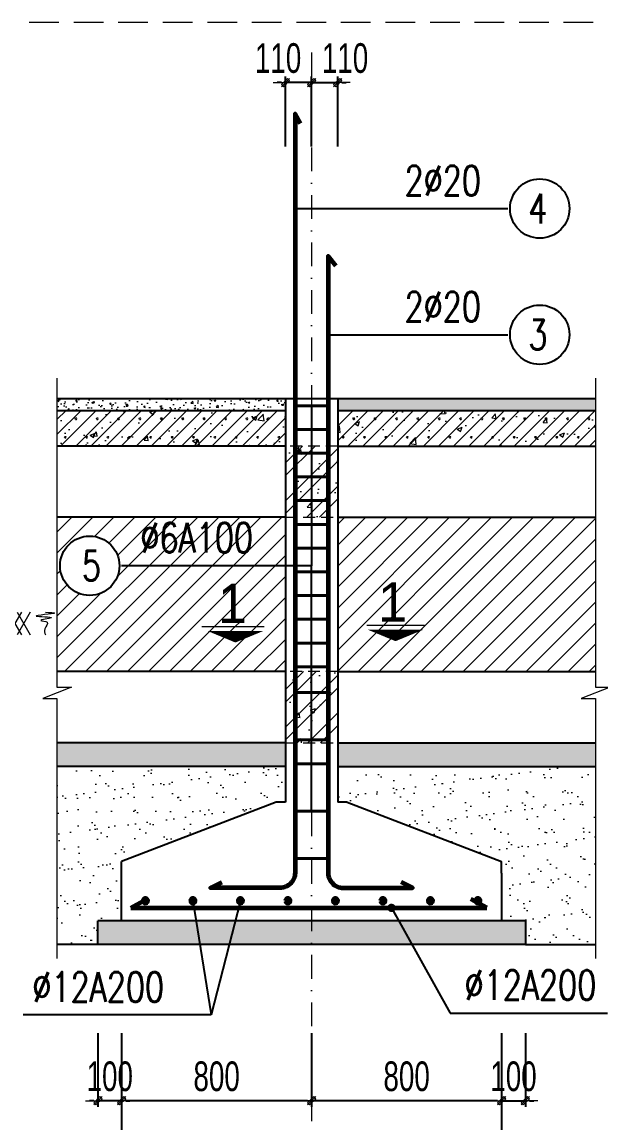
# Model space of a CAD drawing. Header units: millimetres. Extents: x -178395 to 493851, y -561170 to -280028.
# Drawn here: x -52605 to -50167, y -461888 to -457249 of the extents above; entities that cross this region are included whole.
import ezdxf
from ezdxf.enums import TextEntityAlignment as Align

# ---------------------------------------------------------------- set-up
doc = ezdxf.new("R2010")
doc.units = ezdxf.units.MM
doc.header["$MEASUREMENT"] = 0
doc.header["$PDMODE"] = 32
doc.linetypes.add('DASHDOT', pattern=[1, 0.5, -0.25, 0, -0.25])
doc.linetypes.add('HIDDEN', pattern=[0.375, 0.25, -0.125])
doc.layers.get('Defpoints').update_dxf_attribs({"color": 1})
for name, color, linetype, lineweight in [('LC Dim', 8, 'Continuous', 18), ('LC Hatch', 252, 'Continuous', 9), ('LC Khac', 4, 'Continuous', 9), ('LC MANH DUT', 35, 'HIDDEN', 5), ('LC Net dam2', 6, 'Continuous', 40), ('LC Net dam3', 1, 'Continuous', 60), ('LC Net manh', 133, 'Continuous', 5), ('LC Net thay', 63, 'Continuous', 25), ('LC Net truc', 79, 'DASHDOT', 13), ('LC Text2', 7, 'Continuous', 25)]:
    doc.layers.add(name, color=color, linetype=linetype, lineweight=lineweight)
doc.styles.add('HOATBIF', font='hoatbif.shx', dxfattribs={"width": 0.7})
doc.styles.add('LC 1', font='VHAVANB.TTF')
doc.styles.add('LC 3', font='vnsimli.shx', dxfattribs={"width": 0.75})
doc.dimstyles.new('1-100(1-50)', dxfattribs={"dimscale": 50, "dimtxt": 2.5, "dimasz": 0.35, "dimexe": 0.5, "dimexo": 0, "dimgap": 0.8, "dimtad": 1, "dimdec": 0, "dimzin": 0, "dimdsep": 46, "dimtxsty": 'HOATBIF', "dimblk1": 'DOT', "dimblk2": 'DOT', "dimsah": 1, "dimcen": -1, "dimdle": 1, "dimclrd": 256, "dimclre": 256, "dimclrt": 4, "dimadec": 3, "dimazin": 2, "dimtfac": 0.333333, "dimtdec": 0, "dimtix": 1, "dimtmove": 2, "dimatfit": 3, "dimldrblk": 'DOT', "dimfxl": 1, "dimtvp": 0.833333, "dimtolj": 1, "dimtzin": 0, "dimarcsym": 0})
pattern_1 = [(50, (-3e-10, -3e-10), (215.178055, -18.82564), [22.5, -247.5]), (355, (-3e-10, -3e-10), (-41.6254, 225.65764), [18, -198]), (100.4514, (17.93, -1.57), (173.55281, 206.83186), [19.12206, -210.34263]), (46.1842, (-3e-10, 60), (320.17231, -49.6557), [33.75, -371.25]), (96.6356, (26.68, 55.86), (280.39881, 292.23536), [28.68309, -315.5139]), (351.1842, (-3e-10, 60), (280.39858, 292.23558), [27, -297]), (21, (30, 45), (179.072116, -120.78567), [22.5, -247.5]), (326, (30, 45), (72.9946, 217.54501), [18, -198]), (71.4514, (44.92, 34.93), (252.06679, 96.75915), [19.12206, -210.34263]), (37.5, (-3e-10, -3e-10), (3.647957, 99.868156), [0, -195.6, 0, -201, 0, -198.75]), (7.5, (-3e-10, -3e-10), (78.92086, 118.323514), [0, -114.6, 0, -191.1, 0, -75.75]), (327.5, (-66.9, -3e-10), (160.146731, -6.766462), [0, -75, 0, -234, 0, -310.5]), (317.5, (-96.9, -3e-10), (174.95585, 30.031495), [0, -97.5, 0, -155.4, 0, -220.5]), (45, (-3e-10, -3e-10), (-79.549513, 79.549513), []), (45, (53.03, -3e-10), (-79.549513, 79.549513), [])]
pattern_2 = [(50, (-166064.316, -372009.73), (71.726018, -6.275213), [7.5, -82.5]), (355, (-166064.316, -372009.73), (-13.875133, 75.219213), [6, -66]), (100.4514, (-166058.34, -372010.25), (57.850938, 68.943954), [6.37402, -70.11421]), (46.1842, (-166064.32, -371989.73), (106.724105, -16.5519), [11.25, -123.75]), (96.6356, (-166055.42, -371991.11), (93.46627, 97.41179), [9.56103, -105.1713]), (351.1842, (-166064.32, -371989.73), (93.466195, 97.41186), [9, -99]), (21, (-166054.316, -371994.73), (59.690705, -40.26189), [7.5, -82.5]), (326, (-166054.316, -371994.73), (24.331533, 72.515005), [6, -66]), (71.4514, (-166049.34, -371998.08), (84.022263, 32.25305), [6.37402, -70.11421]), (37.5, (-166064.316, -372009.727), (1.2159855, 33.2893854), [0, -65.2, 0, -67, 0, -66.25]), (7.5, (-166064.316, -372009.727), (26.306954, 39.441171), [0, -38.2, 0, -63.7, 0, -25.25]), (327.5, (-166086.616, -372009.727), (53.3822436, -2.255487), [0, -25, 0, -78, 0, -103.5]), (317.5, (-166096.616, -372009.727), (58.318617, 10.010498), [0, -32.5, 0, -51.8, 0, -73.5])]

# ---------------------------------------------------------------- blocks, each defined once
blk = doc.blocks.new('DOT')
at = {"layer": 'LC Dim'}
blk.add_line((-3, 0), (3, 0), dxfattribs=at)
at = {"layer": 'LC Dim', "color": 4}
blk.add_line((-1, -1), (1, 1), dxfattribs=at)
blk.add_lwpolyline([(0.5, 1), (-1, -0.5), (-0.5, -1), (1, 0.5)], close=True, dxfattribs=at)
blk = doc.blocks.new('*D277')
at = {"layer": 'Defpoints', "color": 0, "ltscale": 2, "transparency": 16777216}
for p in [(-51385.7, -461510.1), (-50585.7, -461510.1), (-51385.7, -461794.7)]:
    blk.add_point(p, dxfattribs=at)
at = {"layer": 'LC Dim', "lineweight": -2, "ltscale": 2, "transparency": 16777216}
for p, q in [((-51385.7, -461510.1), (-51385.7, -461819.7)), ((-50585.7, -461510.1), (-50585.7, -461819.7)), ((-50603.2, -461794.7), (-51368.2, -461794.7))]:
    blk.add_line(p, q, dxfattribs=at)
at = {"layer": 'LC Dim', "lineweight": -2, "ltscale": 2, "transparency": 16777216, "xscale": 17.5, "yscale": 17.5, "zscale": 17.5, "rotation": 180}
blk.add_blockref('DOT', (-51385.7, -461794.7), dxfattribs=at)
at = {"layer": 'LC Dim', "lineweight": -2, "ltscale": 2, "transparency": 16777216, "xscale": 17.5, "yscale": 17.5, "zscale": 17.5}
blk.add_blockref('DOT', (-50585.7, -461794.7), dxfattribs=at)
at = {"layer": 'LC Dim', "color": 4, "ltscale": 2, "transparency": 16777216, "insert": (-50985.7, -461692.2), "char_height": 125, "attachment_point": 5, "style": 'HOATBIF'}
blk.add_mtext('\\A1;800', dxfattribs=at)
blk = doc.blocks.new('_Dot')
at = {"color": 0, "linetype": 'ByBlock', "lineweight": -2}
blk.add_line((-0.5, 0), (-1, 0), dxfattribs=at)
at = {"color": 0, "linetype": 'ByBlock', "const_width": 0.5}
blk.add_lwpolyline([(-0.25, 0, 1), (0.25, 0, 1)], format="xyb", close=True, dxfattribs=at)
blk = doc.blocks.new('*D278')
at = {"layer": 'Defpoints', "color": 0, "ltscale": 2, "transparency": 16777216}
for p in [(-52185.7, -461510.1), (-51385.7, -461510.1), (-52185.7, -461794.7)]:
    blk.add_point(p, dxfattribs=at)
at = {"layer": 'LC Dim', "lineweight": -2, "ltscale": 2, "transparency": 16777216}
for p, q in [((-52185.7, -461510.1), (-52185.7, -461819.7)), ((-51385.7, -461510.1), (-51385.7, -461819.7)), ((-51403.2, -461794.7), (-52168.2, -461794.7))]:
    blk.add_line(p, q, dxfattribs=at)
at = {"layer": 'LC Dim', "lineweight": -2, "ltscale": 2, "transparency": 16777216, "xscale": 17.5, "yscale": 17.5, "zscale": 17.5, "rotation": 180}
blk.add_blockref('DOT', (-52185.7, -461794.7), dxfattribs=at)
at = {"layer": 'LC Dim', "lineweight": -2, "ltscale": 2, "transparency": 16777216, "xscale": 17.5, "yscale": 17.5, "zscale": 17.5}
blk.add_blockref('DOT', (-51385.7, -461794.7), dxfattribs=at)
at = {"layer": 'LC Dim', "color": 4, "ltscale": 2, "transparency": 16777216, "insert": (-51785.7, -461692.2), "char_height": 125, "attachment_point": 5, "style": 'HOATBIF'}
blk.add_mtext('\\A1;800', dxfattribs=at)
blk = doc.blocks.new('*D279')
at = {"layer": 'Defpoints', "color": 0, "ltscale": 2, "transparency": 16777216}
for p in [(-52185.7, -461510.1), (-50585.7, -461510.1), (-52185.7, -462107.2)]:
    blk.add_point(p, dxfattribs=at)
at = {"layer": 'LC Dim', "lineweight": -2, "ltscale": 2, "transparency": 16777216}
for p, q in [((-52185.7, -461510.1), (-52185.7, -462132.2)), ((-50585.7, -461510.1), (-50585.7, -462132.2)), ((-50603.2, -462107.2), (-52168.2, -462107.2))]:
    blk.add_line(p, q, dxfattribs=at)
at = {"layer": 'LC Dim', "lineweight": -2, "ltscale": 2, "transparency": 16777216, "xscale": 17.5, "yscale": 17.5, "zscale": 17.5, "rotation": 180}
blk.add_blockref('DOT', (-52185.7, -462107.2), dxfattribs=at)
at = {"layer": 'LC Dim', "lineweight": -2, "ltscale": 2, "transparency": 16777216, "xscale": 17.5, "yscale": 17.5, "zscale": 17.5}
blk.add_blockref('DOT', (-50585.7, -462107.2), dxfattribs=at)
at = {"layer": 'LC Dim', "color": 4, "ltscale": 2, "transparency": 16777216, "insert": (-51385.7, -462004.7), "char_height": 125, "attachment_point": 5, "style": 'HOATBIF'}
blk.add_mtext('\\A1;1600', dxfattribs=at)
blk = doc.blocks.new('*D280')
at = {"layer": 'Defpoints', "color": 0, "ltscale": 2, "transparency": 16777216}
for p in [(-50585.7, -461510.1), (-50485.7, -461510.1), (-50485.7, -461794.7)]:
    blk.add_point(p, dxfattribs=at)
at = {"layer": 'LC Dim', "lineweight": -2, "ltscale": 2, "transparency": 16777216}
for p, q in [((-50585.7, -461510.1), (-50585.7, -461819.7)), ((-50485.7, -461510.1), (-50485.7, -461819.7)), ((-50603.2, -461794.7), (-50620.7, -461794.7)), ((-50585.7, -461794.7), (-50485.7, -461794.7)), ((-50468.2, -461794.7), (-50450.7, -461794.7))]:
    blk.add_line(p, q, dxfattribs=at)
at = {"layer": 'LC Dim', "lineweight": -2, "ltscale": 2, "transparency": 16777216, "xscale": 17.5, "yscale": 17.5, "zscale": 17.5}
blk.add_blockref('DOT', (-50585.7, -461794.7), dxfattribs=at)
at = {"layer": 'LC Dim', "lineweight": -2, "ltscale": 2, "transparency": 16777216, "xscale": 17.5, "yscale": 17.5, "zscale": 17.5, "rotation": 180}
blk.add_blockref('DOT', (-50485.7, -461794.7), dxfattribs=at)
at = {"layer": 'LC Dim', "color": 4, "ltscale": 2, "transparency": 16777216, "insert": (-50535.7, -461692.2), "char_height": 125, "attachment_point": 5, "style": 'HOATBIF'}
blk.add_mtext('\\A1;100', dxfattribs=at)
blk = doc.blocks.new('*D281')
at = {"layer": 'Defpoints', "color": 0, "ltscale": 2, "transparency": 16777216}
for p in [(-52285.7, -461510.1), (-52185.7, -461510.1), (-52285.7, -461794.7)]:
    blk.add_point(p, dxfattribs=at)
at = {"layer": 'LC Dim', "lineweight": -2, "ltscale": 2, "transparency": 16777216}
for p, q in [((-52285.7, -461510.1), (-52285.7, -461819.7)), ((-52185.7, -461510.1), (-52185.7, -461819.7)), ((-52303.2, -461794.7), (-52320.7, -461794.7)), ((-52185.7, -461794.7), (-52285.7, -461794.7)), ((-52168.2, -461794.7), (-52150.7, -461794.7))]:
    blk.add_line(p, q, dxfattribs=at)
at = {"layer": 'LC Dim', "lineweight": -2, "ltscale": 2, "transparency": 16777216, "xscale": 17.5, "yscale": 17.5, "zscale": 17.5}
blk.add_blockref('DOT', (-52285.7, -461794.7), dxfattribs=at)
at = {"layer": 'LC Dim', "lineweight": -2, "ltscale": 2, "transparency": 16777216, "xscale": 17.5, "yscale": 17.5, "zscale": 17.5, "rotation": 180}
blk.add_blockref('DOT', (-52185.7, -461794.7), dxfattribs=at)
at = {"layer": 'LC Dim', "color": 4, "ltscale": 2, "transparency": 16777216, "insert": (-52235.7, -461692.2), "char_height": 125, "attachment_point": 5, "style": 'HOATBIF'}
blk.add_mtext('\\A1;100', dxfattribs=at)
blk = doc.blocks.new('*D282')
at = {"layer": 'Defpoints', "color": 0, "ltscale": 2, "transparency": 16777216}
for p in [(-51495.7, -457504.6), (-51495.7, -457773.9), (-51385.7, -457773.9)]:
    blk.add_point(p, dxfattribs=at)
at = {"layer": 'LC Dim', "lineweight": -2, "ltscale": 2, "transparency": 16777216}
for p, q in [((-51513.2, -457504.6), (-51530.7, -457504.6)), ((-51495.7, -457773.9), (-51495.7, -457479.6)), ((-51385.7, -457504.6), (-51495.7, -457504.6)), ((-51385.7, -457773.9), (-51385.7, -457479.6)), ((-51368.2, -457504.6), (-51350.7, -457504.6))]:
    blk.add_line(p, q, dxfattribs=at)
at = {"layer": 'LC Dim', "lineweight": -2, "ltscale": 2, "transparency": 16777216, "xscale": 17.5, "yscale": 17.5, "zscale": 17.5}
blk.add_blockref('DOT', (-51495.7, -457504.6), dxfattribs=at)
at = {"layer": 'LC Dim', "lineweight": -2, "ltscale": 2, "transparency": 16777216, "xscale": 17.5, "yscale": 17.5, "zscale": 17.5, "rotation": 180}
blk.add_blockref('DOT', (-51385.7, -457504.6), dxfattribs=at)
at = {"layer": 'LC Dim', "color": 4, "ltscale": 2, "transparency": 16777216, "insert": (-51526.9, -457402.1), "char_height": 125, "attachment_point": 5, "style": 'HOATBIF'}
blk.add_mtext('\\A1;110', dxfattribs=at)
blk = doc.blocks.new('*D283')
at = {"layer": 'Defpoints', "color": 0, "ltscale": 2, "transparency": 16777216}
for p in [(-51275.7, -457504.6), (-51385.7, -457773.9), (-51275.7, -457773.9)]:
    blk.add_point(p, dxfattribs=at)
at = {"layer": 'LC Dim', "lineweight": -2, "ltscale": 2, "transparency": 16777216}
for p, q in [((-51403.2, -457504.6), (-51420.7, -457504.6)), ((-51385.7, -457773.9), (-51385.7, -457479.6)), ((-51385.7, -457504.6), (-51275.7, -457504.6)), ((-51275.7, -457773.9), (-51275.7, -457479.6)), ((-51258.2, -457504.6), (-51240.7, -457504.6))]:
    blk.add_line(p, q, dxfattribs=at)
at = {"layer": 'LC Dim', "lineweight": -2, "ltscale": 2, "transparency": 16777216, "xscale": 17.5, "yscale": 17.5, "zscale": 17.5}
blk.add_blockref('DOT', (-51385.7, -457504.6), dxfattribs=at)
at = {"layer": 'LC Dim', "lineweight": -2, "ltscale": 2, "transparency": 16777216, "xscale": 17.5, "yscale": 17.5, "zscale": 17.5, "rotation": 180}
blk.add_blockref('DOT', (-51275.7, -457504.6), dxfattribs=at)
at = {"layer": 'LC Dim', "color": 4, "ltscale": 2, "transparency": 16777216, "insert": (-51244.9, -457402.1), "char_height": 125, "attachment_point": 5, "style": 'HOATBIF'}
blk.add_mtext('\\A1;110', dxfattribs=at)
blk = doc.blocks.new('theptron1')
at = {"layer": 'LC Net dam3'}
for p, q in [((-0.5, 0), (0.5, 0)), ((-0.35, 0.35), (0.35, -0.35)), ((0.35, 0.35), (-0.35, -0.35)), ((0, 0.5), (0, -0.5))]:
    blk.add_line(p, q, dxfattribs=at)
blk.add_circle((0, 0), 0.5, dxfattribs=at)
blk = doc.blocks.new('*U142')
at = {"layer": 'LC Dim', "xscale": 19.6923076923333, "yscale": 19.6923076923333, "zscale": 19.6923076923333}
blk.add_blockref('theptron1', (0, 0), dxfattribs=at)
blk = doc.blocks.new('*U141')
at = {"layer": 'LC Dim', "color": 0, "linetype": 'ByBlock', "lineweight": -2}
for p in [(0, 0), (200, 0), (400, 0), (600, 0), (800, 0), (1000, 0), (1200, 0)]:
    blk.add_blockref('*U142', p, dxfattribs=at)
at = {"layer": 'LC Dim', "color": 0, "linetype": 'ByBlock', "lineweight": -2, "transparency": 16777216}
blk.add_blockref('*U142', (1400, 0), dxfattribs=at)
blk = doc.blocks.new('mat dat')
at = {"layer": 'LC Net manh'}
for p, q in [((2, 0), (3.73, -3)), ((3.73, 0), (2, -3)), ((3.15, 0), (4.88, -3)), ((4.88, 0), (3.15, -3))]:
    blk.add_line(p, q, dxfattribs=at)
blk.add_spline([(0, 0), (-1.21, -0.12), (1.21, -0.52), (-0.75, -0.75), (0.58, -1.1), (-0.23, -1.33), (0.06, -2.19), (0, -3)], degree=3, dxfattribs=at)
blk = doc.blocks.new('*U140')
at = {"layer": 'LC Khac', "xscale": 32.00000000005184, "yscale": 32.00000000005184, "zscale": 32.00000000005184}
blk.add_blockref('mat dat', (-56.7, 48), dxfattribs=at)
blk = doc.blocks.new('*U139')
at = {"layer": 'LC Dim', "color": 0, "linetype": 'ByBlock', "lineweight": -2}
for p in [(0, 0), (256, 0)]:
    blk.add_blockref('*U140', p, dxfattribs=at)

msp = doc.modelspace()

# ---------------------------------------------------------------- hatches: boundary and pattern name
at = {"layer": 'LC Hatch'}
h = msp.add_hatch(dxfattribs=at)
h.set_pattern_fill('AR-CONC', color=256, scale=10, style=0)
h.set_pattern_definition(pattern_2)
h.paths.add_polyline_path([(-50190.4, -458886), (-50190.4, -458836), (-51275.7, -458836), (-51275.7, -458886)])
h.paths.add_polyline_path([(-50190.4, -460386), (-50190.4, -460286), (-51275.7, -460286), (-51275.7, -460386)])
h.paths.add_polyline_path([(-51495.7, -460386), (-51495.7, -460286), (-52458.1, -460286), (-52458.1, -460386)])
h = msp.add_hatch(dxfattribs=at)
h.set_pattern_fill('AR-CONC', color=256, scale=10, style=0)
h.set_pattern_definition(pattern_2)
h.paths.add_polyline_path([(-52458.1, -458836), (-52458.1, -458886), (-51495.7, -458886), (-51495.7, -458836)])
at = {"layer": 'LC Hatch', "ltscale": 250}
h = msp.add_hatch(dxfattribs=at)
h.set_pattern_fill('BETONG', color=256, scale=30, double=1, pattern_type=2)
h.set_pattern_definition([(0, (-3e-10, -3e-10), (0, 155.884573), [3.75, -86.25]), (0, (-3e-10, 6.5), (0, 155.884573), [3.75, -86.25]), (120, (-3e-10, -3e-10), (-135, -77.942286), [3.75, -86.25]), (120, (5.62, 3.25), (-135, -77.942286), [3.75, -86.25]), (0, (45, 77.94), (0, 155.884573), [3.75, -86.25]), (0, (45, 84.44), (0, 155.884573), [3.75, -86.25]), (120, (45, 77.94), (-135, -77.942286), [3.75, -86.25]), (120, (50.62, 81.19), (-135, -77.942286), [3.75, -86.25]), (60, (3.75, -3e-10), (-135, 77.942286), [3.75, -86.25]), (60, (-1.88, 3.25), (-135, 77.942286), [3.75, -86.25]), (60, (48.75, -77.94), (-135, 77.942286), [3.75, -86.25]), (60, (43.12, -74.7), (-135, 77.942286), [3.75, -86.25]), (45, (-3e-10, -3e-10), (-31.819805, 31.819805), []), (50, (-3e-10, -3e-10), (215.178055, -18.82564), [22.5, -247.5]), (355, (-3e-10, -3e-10), (-41.6254, 225.65764), [18, -198]), (100.4514, (17.93, -1.57), (173.55281, 206.83186), [19.12206, -210.34263]), (46.1842, (-3e-10, 60), (320.17231, -49.6557), [33.75, -371.25]), (96.6356, (26.68, 55.86), (280.39881, 292.23536), [28.68309, -315.5139]), (351.1842, (-3e-10, 60), (280.39858, 292.23558), [27, -297]), (21, (30, 45), (179.072116, -120.78567), [22.5, -247.5]), (326, (30, 45), (72.9946, 217.54501), [18, -198]), (71.4514, (44.92, 34.93), (252.06679, 96.75915), [19.12206, -210.34263]), (37.5, (-3e-10, -3e-10), (3.647957, 99.868156), [0, -195.6, 0, -201, 0, -198.75]), (7.5, (-3e-10, -3e-10), (78.92086, 118.323514), [0, -114.6, 0, -191.1, 0, -75.75]), (327.5, (-66.9, -3e-10), (160.146731, -6.766462), [0, -75, 0, -234, 0, -310.5]), (317.5, (-96.9, -3e-10), (174.95585, 30.031495), [0, -97.5, 0, -155.4, 0, -220.5])])
h.paths.add_polyline_path([(-52458.1, -458886), (-52458.1, -459036), (-51495.7, -459036), (-51495.7, -458886)])
h.paths.add_polyline_path([(-50190.4, -459036), (-50190.4, -458886), (-51275.7, -458886), (-51275.7, -459036)])
at = {"layer": 'LC Hatch', "ltscale": 2}
h = msp.add_hatch(dxfattribs=at)
h.set_pattern_fill('BTCT', color=256, scale=30)
h.set_pattern_definition(pattern_1)
h.paths.add_polyline_path([(-51495.7, -459336), (-51275.7, -459336), (-51275.7, -459036), (-51495.7, -459036)])
at = {"layer": 'LC Hatch'}
h = msp.add_hatch(dxfattribs=at)
h.set_pattern_fill('ANSI31', color=256, scale=500)
h.set_pattern_definition([(45, (-166064.316, -372009.73), (-44.194174, 44.194174), [])])
h.paths.add_polyline_path([(-51275.7, -459336), (-51275.7, -459836), (-51275.7, -459986), (-50190.4, -459986), (-50190.4, -459336)])
h.paths.add_polyline_path([(-51495.7, -459986), (-51495.7, -459836), (-51495.7, -459336), (-52458.1, -459336), (-52458.1, -459986)])
h.paths.add_polyline_path([(-52445.2, -459540.2, -1), (-52195.2, -459540.2, -1)], flags=16)
h.paths.add_polyline_path([(-51148.5, -459817), (-50940.9, -459817), (-50940.9, -459569.5), (-51148.5, -459569.5)], flags=24)
h.paths.add_polyline_path([(-52375.2, -459633.9), (-52250.2, -459633.9), (-52250.2, -459446.4), (-52375.2, -459446.4)], flags=8)
h.paths.add_polyline_path([(-52137.8, -459516), (-51593.2, -459516), (-51593.2, -459328.5), (-52137.8, -459328.5)], flags=9)
h.paths.add_polyline_path([(-51822.9, -459822.6), (-51615.3, -459822.6), (-51615.3, -459575.1), (-51822.9, -459575.1)], flags=24)
at = {"layer": 'LC Hatch', "ltscale": 2}
h = msp.add_hatch(dxfattribs=at)
h.set_pattern_fill('BTCT', color=256, scale=30)
h.set_pattern_definition(pattern_1)
h.paths.add_polyline_path([(-51495.7, -460286), (-51275.7, -460286), (-51275.7, -459986), (-51495.7, -459986)])
at = {"layer": 'LC Hatch'}
h = msp.add_hatch(dxfattribs=at)
h.set_pattern_fill('AR-SAND', color=256, scale=60)
h.set_pattern_definition([(37.5, (-166064.32, -372009.73), (-3.7796, 115.609426), [0, -91.2, 0, -102, 0, -97.5]), (7.5, (-166064.32, -372009.73), (106.1866, 169.32876), [0, -49.2, 0, -82.2, 0, -31.5]), (327.5, (-166138.12, -372009.73), (186.84851, 0.33954), [0, -30, 0, -108, 0, -141]), (317.5, (-166138.12, -372009.73), (180.3676, 52.66053), [0, -15, 0, -70.8, 0, -81])])
h.paths.add_polyline_path([(-50585.7, -460786), (-50585.7, -460836), (-50585.7, -461036), (-50485.7, -461036), (-50485.7, -461136), (-50190.4, -461136), (-50190.4, -460386), (-51275.7, -460386), (-51275.7, -460536), (-51235.7, -460536)])
h.paths.add_polyline_path([(-52458.1, -461136), (-52285.7, -461136), (-52285.7, -461036), (-52185.7, -461036), (-52185.7, -460786), (-51535.7, -460536), (-51495.7, -460536), (-51495.7, -460386), (-52458.1, -460386)])
at = {"layer": 'LC Hatch', "ltscale": 2}
h = msp.add_hatch(dxfattribs=at)
h.set_pattern_fill('AR-CONC', color=256, scale=10, style=0)
h.set_pattern_definition([(50, (-150601.93, -283076.6), (71.726018, -6.275213), [7.5, -82.5]), (355, (-150601.93, -283076.6), (-13.875133, 75.219213), [6, -66]), (100.4514, (-150595.95, -283077.12), (57.850938, 68.943954), [6.37402, -70.11421]), (46.1842, (-150601.93, -283056.6), (106.724105, -16.5519), [11.25, -123.75]), (96.6356, (-150593.04, -283057.98), (93.46627, 97.411787), [9.56103, -105.1713]), (351.1842, (-150601.93, -283056.6), (93.466195, 97.41186), [9, -99]), (21, (-150591.93, -283061.6), (59.690705, -40.261889), [7.5, -82.5]), (326, (-150591.93, -283061.6), (24.331533, 72.515005), [6, -66]), (71.4514, (-150586.955, -283064.954), (84.022263, 32.25305), [6.37402, -70.11421]), (37.5, (-150601.93, -283076.6), (1.2159855, 33.2893854), [0, -65.2, 0, -67, 0, -66.25]), (7.5, (-150601.93, -283076.6), (26.306954, 39.441171), [0, -38.2, 0, -63.7, 0, -25.25]), (327.5, (-150624.23, -283076.6), (53.3822436, -2.255487), [0, -25, 0, -78, 0, -103.5]), (317.5, (-150634.23, -283076.6), (58.318617, 10.010498), [0, -32.5, 0, -51.8, 0, -73.5])])
h.paths.add_polyline_path([(-52285.7, -461036), (-50485.7, -461036), (-50485.7, -461136), (-52285.7, -461136)])

# ---------------------------------------------------------------- linework, layer by layer
at = {"layer": 'LC Khac', "color": 1, "ltscale": 2}
for p, q in [((-51847.9, -459796.8), (-51585.3, -459796.8)), ((-51153.6, -459791.2), (-50910.9, -459791.2))]:
    msp.add_line(p, q, dxfattribs=at)
for points in [[(-51032.3, -459858.2, 0, 235.7, 0), (-51032.3, -459809.5, 137.5, 137.5, 0)], [(-51706.6, -459863.8, 0, 235.7, 0), (-51706.6, -459815.1, 137.5, 137.5, 0)]]:
    msp.add_lwpolyline(points, format="xyseb", dxfattribs=at)
at = {"layer": 'LC MANH DUT', "ltscale": 500}
msp.add_line((-66074.7, -457249.5), (-47699.7, -457249.5), dxfattribs=at)
at = {"layer": 'LC MANH DUT', "ltscale": 200}
for points in [[(-51495.7, -459336), (-51275.7, -459336), (-51275.7, -459036), (-51495.7, -459036)], [(-51495.7, -460286), (-51275.7, -460286), (-51275.7, -459986), (-51495.7, -459986)]]:
    msp.add_lwpolyline(points, close=True, dxfattribs=at)
at = {"layer": 'LC Net dam2', "ltscale": 2}
for p, q in [((-51455.7, -458866), (-51315.7, -458866)), ((-51455.7, -458966), (-51315.7, -458966)), ((-51455.7, -458966), (-51315.7, -458966)), ((-51455.7, -459066), (-51315.7, -459066)), ((-51455.7, -459066), (-51315.7, -459066)), ((-51455.7, -459166), (-51315.7, -459166)), ((-51455.7, -459166), (-51315.7, -459166)), ((-51455.7, -459266), (-51315.7, -459266)), ((-51455.7, -459266), (-51315.7, -459266)), ((-51455.7, -459366), (-51315.7, -459366)), ((-51455.7, -459366), (-51315.7, -459366)), ((-51455.7, -459466), (-51315.7, -459466)), ((-51455.7, -459466), (-51315.7, -459466)), ((-51455.7, -459566), (-51315.7, -459566)), ((-51455.7, -459566), (-51315.7, -459566)), ((-51455.7, -459666), (-51315.7, -459666)), ((-51455.7, -459666), (-51315.7, -459666)), ((-51455.7, -459766), (-51315.7, -459766)), ((-51455.7, -459766), (-51315.7, -459766)), ((-51455.7, -459866), (-51315.7, -459866)), ((-51455.7, -459866), (-51315.7, -459866)), ((-51455.7, -459966), (-51315.7, -459966)), ((-51455.7, -459966), (-51315.7, -459966)), ((-51455.7, -460074.4), (-51315.7, -460074.4)), ((-51455.7, -460074.4), (-51315.7, -460074.4)), ((-51455.7, -460274.4), (-51315.7, -460274.4)), ((-51455.7, -460274.4), (-51315.7, -460274.4)), ((-51455.7, -460374.4), (-51315.7, -460374.4)), ((-51455.7, -460374.4), (-51315.7, -460374.4)), ((-51455.7, -460574.4), (-51315.7, -460574.4)), ((-51455.7, -460574.4), (-51315.7, -460574.4)), ((-51455.7, -460774.4), (-51315.7, -460774.4))]:
    msp.add_line(p, q, dxfattribs=at)
at = {"layer": 'LC Net dam3'}
for p, q in [((-52147.6, -460981.8), (-52080.5, -460945.6)), ((-50648.6, -460981.8), (-50715.6, -460945.6)), ((-52147.6, -460981.8), (-50648.6, -460981.8))]:
    msp.add_line(p, q, dxfattribs=at)
msp.add_lwpolyline([(-51432.8, -457677.1), (-51455.7, -457636), (-51455.7, -460834.6), (-51455.7, -460834.6, -0.414214), (-51518.2, -460897.1), (-51811, -460897.1), (-51763.4, -460873.7)], format="xyb", dxfattribs=at)
for points in [[(-51283.6, -458277.1), (-51315.7, -458236), (-51315.7, -460839.2)], [(-51253.2, -460897.1), (-50960.4, -460897.1), (-51008.1, -460873.7)]]:
    msp.add_lwpolyline(points, dxfattribs=at)
msp.add_arc((-51253, -460834.3), 62.9, 175.5098, 269.8757, dxfattribs=at)
at = {"layer": 'LC Net manh', "ltscale": 2}
for points in [[(-52458.1, -458750.6), (-52458.1, -460052.1), (-52396.5, -460052.1), (-52518.1, -460100.3), (-52458.1, -460100.3), (-52458.1, -461194.9)], [(-50190.4, -458750.6), (-50190.4, -460052.1), (-50128.7, -460052.1), (-50250.4, -460100.3), (-50190.4, -460100.3), (-50190.4, -461194.9)]]:
    msp.add_lwpolyline(points, dxfattribs=at)
at = {"layer": 'LC Net thay', "linetype": 'Continuous', "ltscale": 1000}
for p, q in [((-52458.1, -458836), (-51495.7, -458836)), ((-51495.7, -458836), (-51275.7, -458836)), ((-51495.7, -458836), (-51495.7, -459836)), ((-51275.7, -458836), (-51275.7, -459836)), ((-51275.7, -458836), (-50190.4, -458836)), ((-52458.1, -458886), (-51495.7, -458886)), ((-51275.7, -458886), (-50190.4, -458886)), ((-51495.7, -459036), (-52458.1, -459036)), ((-51275.7, -459036), (-50190.4, -459036)), ((-51495.7, -459336), (-52458.1, -459336)), ((-51275.7, -459336), (-50190.4, -459336)), ((-51495.7, -459836), (-51495.7, -460536)), ((-51275.7, -459836), (-51275.7, -460536)), ((-51535.7, -460536), (-52185.7, -460786)), ((-51495.7, -460536), (-51535.7, -460536)), ((-51235.7, -460536), (-51275.7, -460536)), ((-51235.7, -460536), (-50585.7, -460786)), ((-52185.7, -461036), (-52185.7, -460786)), ((-50585.7, -460836), (-50585.7, -460786)), ((-50585.7, -460836), (-50585.7, -461036)), ((-50485.7, -461036), (-52285.7, -461036)), ((-52285.7, -461136), (-52285.7, -461036)), ((-50585.7, -461036), (-52185.7, -461036)), ((-50485.7, -461036), (-50485.7, -461136)), ((-52285.7, -461136), (-52458.1, -461136)), ((-50485.7, -461136), (-52285.7, -461136)), ((-50485.7, -461136), (-52285.7, -461136)), ((-50485.7, -461136), (-50190.4, -461136))]:
    msp.add_line(p, q, dxfattribs=at)
at = {"layer": 'LC Net thay', "ltscale": 750}
for p, q in [((-51495.7, -459986), (-52458.1, -459986)), ((-51275.7, -459986), (-50190.4, -459986)), ((-51495.7, -460286), (-52458.1, -460286)), ((-51275.7, -460286), (-50190.4, -460286)), ((-51495.7, -460386), (-52458.1, -460386)), ((-51275.7, -460386), (-50190.4, -460386))]:
    msp.add_line(p, q, dxfattribs=at)
at = {"layer": 'LC Net truc', "ltscale": 200}
msp.add_line((-51385.7, -457378.3), (-51385.7, -462179.3), dxfattribs=at)
at = {"layer": 'LC Text2', "ltscale": 100}
for centre in [(-50425.2, -458035.5), (-50425.2, -458566.8), (-52320.2, -459540.2)]:
    msp.add_circle(centre, 125, dxfattribs=at)

# ---------------------------------------------------------------- block references
at = {"layer": 'LC Dim', "xscale": -1}
msp.add_blockref('*U139', (-52563.6, -459784), dxfattribs=at)
at = {"layer": 'LC Dim', "extrusion": (0, 0, -1), "zscale": -1}
msp.add_blockref('*U141', (50685.7, -460951.8), dxfattribs=at)

# ---------------------------------------------------------------- texts
at = {"ltscale": 2, "style": 'LC 1'}
for p in [(-51719.1, -459698.9), (-51044.7, -459693.2)]:
    msp.add_attdef('1', text='B', height=165, dxfattribs=at).set_placement(p, align=Align.MIDDLE_CENTER)
at = {"layer": 'LC Text2', "linetype": 'ByBlock', "style": 'LC 3', "width": 0.75}
for s, p in [('2%%C20', (-50994.4, -457980.1)), ('2%%C20', (-50994.4, -458511.4)), ('%%C6A100', (-52106.6, -459484.7)), ('%%C12A200', (-52561.6, -461377.4)), ('%%C12A200', (-50741.6, -461369.9))]:
    msp.add_text(s, height=125, dxfattribs=at).set_placement(p)
at = {"layer": 'LC Text2', "ltscale": 100, "style": 'LC 3', "width": 0.75}
for s, p in [('4', (-50432.7, -458035.5)), ('3', (-50432.7, -458566.8)), ('5', (-52312.7, -459540.2))]:
    msp.add_text(s, height=125, dxfattribs=at).set_placement(p, align=Align.MIDDLE_CENTER)

# ---------------------------------------------------------------- dimensions: what is measured, and where the dimension line sits
at = {"layer": 'LC Dim', "ltscale": 2}
dim = msp.add_linear_dim(base=(-51495.7, -457504.6), p1=(-51385.7, -457773.9), p2=(-51495.7, -457773.9), angle=180, dimstyle='1-100(1-50)', dxfattribs=at)
dim.commit()
dim.dimension.update_dxf_attribs({"geometry": '*D282', "text_midpoint": (-51526.9, -457402.1), "dimtype": 160})
dim = msp.add_linear_dim(base=(-51275.7, -457504.6), p1=(-51385.7, -457773.9), p2=(-51275.7, -457773.9), dimstyle='1-100(1-50)', dxfattribs=at)
dim.commit()
dim.dimension.update_dxf_attribs({"geometry": '*D283', "text_midpoint": (-51244.9, -457402.1), "dimtype": 160})
for base, p1, p2, picture, middle in [((-52285.7, -461794.7), (-52185.7, -461510.1), (-52285.7, -461510.1), '*D281', (-52235.7, -461692.2)), ((-52185.7, -461794.7), (-51385.7, -461510.1), (-52185.7, -461510.1), '*D278', (-51785.7, -461692.2)), ((-52185.7, -462107.2), (-50585.7, -461510.1), (-52185.7, -461510.1), '*D279', (-51385.7, -462004.7)), ((-51385.7, -461794.7), (-50585.7, -461510.1), (-51385.7, -461510.1), '*D277', (-50985.7, -461692.2)), ((-50485.7, -461794.7), (-50585.7, -461510.1), (-50485.7, -461510.1), '*D280', (-50535.7, -461692.2))]:
    dim = msp.add_linear_dim(base=base, p1=p1, p2=p2, angle=180, dimstyle='1-100(1-50)', dxfattribs=at)
    dim.commit()
    dim.dimension.update_dxf_attribs({"geometry": picture, "text_midpoint": middle})

# ---------------------------------------------------------------- leaders
for points, override in [([(-51455.7, -458035.5), (-51297, -458035.5), (-50559, -458035.5)], {"dimasz": 0.15}), ([(-51315.7, -458566.8), (-51046.4, -458566.8), (-50559, -458566.8)], {"dimasz": 0.15}), ([(-51385.7, -458866), (-51385.7, -459540.2), (-52186.4, -459540.2)], {"dimasz": 0.15}), ([(-51385.7, -460574.4), (-51385.7, -459540.2), (-52186.4, -459540.2)], {"dimasz": 0.15}), ([(-51685.7, -460951.8), (-51808.2, -461432.8), (-52600.7, -461432.8)], {"dimasz": 0.7}), ([(-51885.7, -460951.8), (-51808.2, -461432.8), (-52600.7, -461432.8)], {"dimasz": 0.7}), ([(-51049.5, -460981.8), (-50802, -461425.3), (-50140.4, -461425.3)], {"dimasz": 0.7})]:
    msp.add_leader(points, dimstyle='1-100(1-50)', override=override, dxfattribs=at)

doc.saveas('drawing.dxf')
